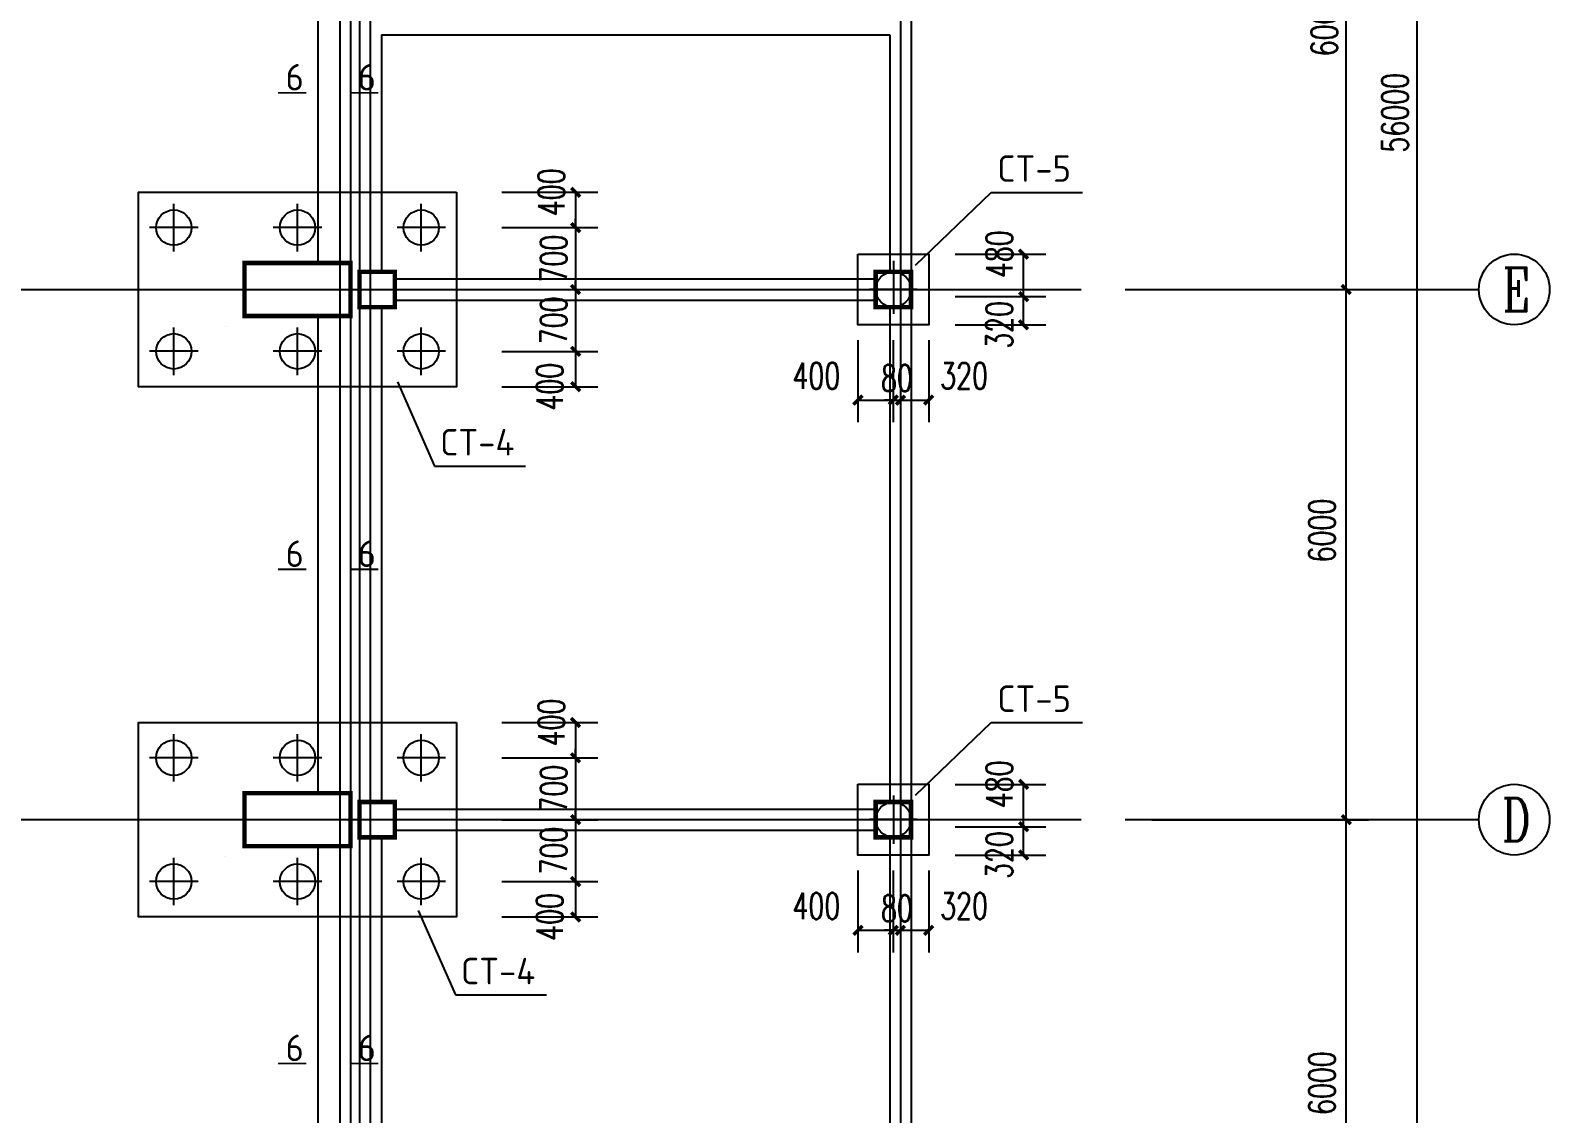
# Model space of a CAD drawing. Extents: x -73672 to 366960, y -527333 to 140666.
# Drawn here: x 296272 to 313458, y 18902 to 31161 of the extents above; entities that cross this region are included whole.
import ezdxf
from ezdxf.enums import TextEntityAlignment as Align

# ---------------------------------------------------------------- set-up
doc = ezdxf.new("R2010")
doc.units = 0
doc.header["$LTSCALE"] = 1000
doc.header["$MEASUREMENT"] = 0
for name, color, linetype in [('AXIS', 3, 'Continuous'), ('AXIS_TEXT', 7, 'Continuous'), ('COLUMN', 9, 'Continuous'), ('E_WINDOW', 4, 'Continuous'), ('NUM', 3, 'Continuous'), ('TEXT', 3, 'Continuous'), ('WALL', 9, 'Continuous'), ('建-尺寸', 3, 'Continuous')]:
    doc.layers.add(name, color=color, linetype=linetype)
doc.styles.add('_TCH_AXIS', font='COMPLEX', dxfattribs={"bigfont": 'GBCBIG'})
doc.styles.add('_TCH_DIM_T3', font='SIMPLEX', dxfattribs={"width": 0.705882, "bigfont": 'GBCBIG'})
doc.styles.add('A-DIM_T3', font='SIMPLEX', dxfattribs={"width": 0.705882, "bigfont": 'GBCBIG'})
doc.styles.add('COMPLEX', font='COMPLEX', dxfattribs={"bigfont": 'Tssdchn.shx'})
doc.styles.add('TSSD_Norm', font='Tssdeng.shx', dxfattribs={"bigfont": 'hztxt.shx'})
doc.dimstyles.new('_TCH_ARCH-100', dxfattribs={"dimtxt": 297.5, "dimasz": 100, "dimexe": 250, "dimexo": 300, "dimgap": 100, "dimtad": 1, "dimdec": 0, "dimzin": 0, "dimdsep": 46, "dimtxsty": '_TCH_DIM_T3', "dimblk": 'ARCHTICK', "dimcen": 0.09, "dimclrt": 7, "dimazin": 2, "dimtfac": 1, "dimtdec": 0, "dimtix": 1, "dimtmove": 2, "dimatfit": 3, "dimfxl": 0, "dimtolj": 1, "dimtzin": 0, "dimarcsym": 0})
doc.dimstyles.new('A-DIM-100', dxfattribs={"dimtxt": 297.5, "dimasz": 100, "dimexe": 250, "dimexo": 300, "dimgap": 100, "dimtad": 1, "dimdec": 0, "dimzin": 0, "dimdsep": 46, "dimtxsty": 'A-DIM_T3', "dimblk": 'ARCHTICK', "dimcen": 0.09, "dimclrt": 7, "dimazin": 2, "dimtfac": 1, "dimtdec": 0, "dimtix": 1, "dimtmove": 2, "dimatfit": 3, "dimfxl": 0, "dimtolj": 1, "dimtzin": 0, "dimarcsym": 0})

# ---------------------------------------------------------------- blocks, each defined once
blk = doc.blocks.new('_reinbk')
blk.add_line((0, 0), (0, 0))
blk = doc.blocks.new('_AXISO')
blk.add_circle((0, 0), 0.5)
at = {"layer": 'AXIS_TEXT', "style": 'COMPLEX'}
blk.add_attdef('A', text='', height=0.56, dxfattribs=at).set_placement((-0.25, -0.28), (0.25, -0.28), align=Align.FIT)
blk = doc.blocks.new('_ArchTick')
at = {"color": 0, "linetype": 'ByBlock', "const_width": 0.4}
blk.add_lwpolyline([(-0.5, -0.5), (0.5, 0.5)], dxfattribs=at)
blk = doc.blocks.new('*D7910')
at = {"layer": 'AXIS', "color": 0, "lineweight": -2}
for p, q in [((308958, 58228), (312208, 58228)), ((311958, 2228), (311958, 58228)), ((308958, 2228), (312208, 2228))]:
    blk.add_line(p, q, dxfattribs=at)
at = {"layer": 'Defpoints', "color": 0}
for p in [(308658, 58228), (311958, 58228), (308658, 2228)]:
    blk.add_point(p, dxfattribs=at)
at = {"layer": 'AXIS', "color": 0, "linetype": 'ByBlock', "lineweight": -2, "xscale": 100, "yscale": 100, "zscale": 100}
for p, rotation in [((311958, 58228), 90), ((311958, 2228), 270)]:
    blk.add_blockref('_ArchTick', p, dxfattribs=dict(at, rotation=rotation))
at = {"layer": 'AXIS', "color": 7, "insert": (311709, 30228), "char_height": 297.5, "attachment_point": 5, "rotation": 90, "style": '_TCH_DIM_T3'}
blk.add_mtext('\\A1;56000', dxfattribs=at)
blk = doc.blocks.new('*D7913')
at = {"layer": 'AXIS', "color": 0, "lineweight": -2}
for p, q in [((308958, 22228), (311408, 22228)), ((311158, 16228), (311158, 22228)), ((308958, 16228), (311408, 16228))]:
    blk.add_line(p, q, dxfattribs=at)
at = {"layer": 'Defpoints', "color": 0}
for p in [(308658, 22228), (311158, 22228), (308658, 16228)]:
    blk.add_point(p, dxfattribs=at)
at = {"layer": 'AXIS', "color": 0, "linetype": 'ByBlock', "lineweight": -2, "xscale": 100, "yscale": 100, "zscale": 100}
for p, rotation in [((311158, 22228), 90), ((311158, 16228), 270)]:
    blk.add_blockref('_ArchTick', p, dxfattribs=dict(at, rotation=rotation))
at = {"layer": 'AXIS', "color": 7, "insert": (310883, 19247), "char_height": 297.5, "attachment_point": 5, "rotation": 90, "style": '_TCH_DIM_T3'}
blk.add_mtext('\\A1;6000', dxfattribs=at)
blk = doc.blocks.new('*D7914')
at = {"layer": 'AXIS', "color": 0, "lineweight": -2}
for p, q in [((308958, 28228), (311408, 28228)), ((311158, 22228), (311158, 28228)), ((308958, 22228), (311408, 22228))]:
    blk.add_line(p, q, dxfattribs=at)
at = {"layer": 'Defpoints', "color": 0}
for p in [(308658, 28228), (311158, 28228), (308658, 22228)]:
    blk.add_point(p, dxfattribs=at)
at = {"layer": 'AXIS', "color": 0, "linetype": 'ByBlock', "lineweight": -2, "xscale": 100, "yscale": 100, "zscale": 100}
for p, rotation in [((311158, 28228), 90), ((311158, 22228), 270)]:
    blk.add_blockref('_ArchTick', p, dxfattribs=dict(at, rotation=rotation))
at = {"layer": 'AXIS', "color": 7, "insert": (310883, 25500), "char_height": 297.5, "attachment_point": 5, "rotation": 90, "style": '_TCH_DIM_T3'}
blk.add_mtext('\\A1;6000', dxfattribs=at)
blk = doc.blocks.new('*D7915')
at = {"layer": 'AXIS', "color": 0, "lineweight": -2}
for p, q in [((308958, 34228), (311408, 34228)), ((311158, 28228), (311158, 34228)), ((308958, 28228), (311408, 28228))]:
    blk.add_line(p, q, dxfattribs=at)
at = {"layer": 'Defpoints', "color": 0}
for p in [(308658, 34228), (311158, 34228), (308658, 28228)]:
    blk.add_point(p, dxfattribs=at)
at = {"layer": 'AXIS', "color": 0, "linetype": 'ByBlock', "lineweight": -2, "xscale": 100, "yscale": 100, "zscale": 100}
for p, rotation in [((311158, 34228), 90), ((311158, 28228), 270)]:
    blk.add_blockref('_ArchTick', p, dxfattribs=dict(at, rotation=rotation))
at = {"layer": 'AXIS', "color": 7, "insert": (310909, 31228), "char_height": 297.5, "attachment_point": 5, "rotation": 90, "style": '_TCH_DIM_T3'}
blk.add_mtext('\\A1;6000', dxfattribs=at)
blk = doc.blocks.new('*D8162')
at = {"layer": 'Defpoints', "color": 0}
for p in [(301306, 29328), (301306, 28928), (302440, 28928)]:
    blk.add_point(p, dxfattribs=at)
at = {"layer": '建-尺寸', "color": 0, "lineweight": -2}
for p, q in [((301606, 29328), (302690, 29328)), ((302440, 29328), (302440, 28928)), ((301606, 28928), (302690, 28928))]:
    blk.add_line(p, q, dxfattribs=at)
at = {"layer": '建-尺寸', "color": 0, "linetype": 'ByBlock', "lineweight": -2, "xscale": 100, "yscale": 100, "zscale": 100}
for p, rotation in [((302440, 29328), 90), ((302440, 28928), 270)]:
    blk.add_blockref('_ArchTick', p, dxfattribs=dict(at, rotation=rotation))
at = {"layer": '建-尺寸', "color": 7, "insert": (302165, 29328), "char_height": 297.5, "attachment_point": 5, "rotation": 90, "style": 'A-DIM_T3'}
blk.add_mtext('\\A1;400', dxfattribs=at)
blk = doc.blocks.new('*D8163')
at = {"layer": 'Defpoints', "color": 0}
for p in [(301306, 28928), (301306, 28228), (302440, 28228)]:
    blk.add_point(p, dxfattribs=at)
at = {"layer": '建-尺寸', "color": 0, "lineweight": -2}
for p, q in [((301606, 28928), (302690, 28928)), ((302440, 28928), (302440, 29028)), ((302440, 28928), (302440, 28228)), ((301606, 28228), (302690, 28228)), ((302440, 28228), (302440, 28128))]:
    blk.add_line(p, q, dxfattribs=at)
at = {"layer": '建-尺寸', "color": 0, "linetype": 'ByBlock', "lineweight": -2, "xscale": 100, "yscale": 100, "zscale": 100}
for p, rotation in [((302440, 28928), 270), ((302440, 28228), 90)]:
    blk.add_blockref('_ArchTick', p, dxfattribs=dict(at, rotation=rotation))
at = {"layer": '建-尺寸', "color": 7, "insert": (302191, 28578), "char_height": 297.5, "attachment_point": 5, "rotation": 90, "style": 'A-DIM_T3'}
blk.add_mtext('\\A1;700', dxfattribs=at)
blk = doc.blocks.new('*D8164')
at = {"layer": 'Defpoints', "color": 0}
for p in [(301306, 28228), (301306, 27528), (302440, 27528)]:
    blk.add_point(p, dxfattribs=at)
at = {"layer": '建-尺寸', "color": 0, "lineweight": -2}
for p, q in [((301606, 28228), (302690, 28228)), ((302440, 28228), (302440, 28328)), ((302440, 28228), (302440, 27528)), ((301606, 27528), (302690, 27528)), ((302440, 27528), (302440, 27428))]:
    blk.add_line(p, q, dxfattribs=at)
at = {"layer": '建-尺寸', "color": 0, "linetype": 'ByBlock', "lineweight": -2, "xscale": 100, "yscale": 100, "zscale": 100}
for p, rotation in [((302440, 28228), 270), ((302440, 27528), 90)]:
    blk.add_blockref('_ArchTick', p, dxfattribs=dict(at, rotation=rotation))
at = {"layer": '建-尺寸', "color": 7, "insert": (302191, 27878), "char_height": 297.5, "attachment_point": 5, "rotation": 90, "style": 'A-DIM_T3'}
blk.add_mtext('\\A1;700', dxfattribs=at)
blk = doc.blocks.new('*D8165')
at = {"layer": 'Defpoints', "color": 0}
for p in [(301306, 27528), (301306, 27128), (302440, 27128)]:
    blk.add_point(p, dxfattribs=at)
at = {"layer": '建-尺寸', "color": 0, "lineweight": -2}
for p, q in [((301606, 27528), (302690, 27528)), ((302440, 27528), (302440, 27128)), ((301606, 27128), (302690, 27128))]:
    blk.add_line(p, q, dxfattribs=at)
at = {"layer": '建-尺寸', "color": 0, "linetype": 'ByBlock', "lineweight": -2, "xscale": 100, "yscale": 100, "zscale": 100}
for p, rotation in [((302440, 27528), 90), ((302440, 27128), 270)]:
    blk.add_blockref('_ArchTick', p, dxfattribs=dict(at, rotation=rotation))
at = {"layer": '建-尺寸', "color": 7, "insert": (302148, 27128), "char_height": 297.5, "attachment_point": 5, "rotation": 90, "style": 'A-DIM_T3'}
blk.add_mtext('\\A1;400', dxfattribs=at)
blk = doc.blocks.new('*D8166')
at = {"layer": 'Defpoints', "color": 0}
for p in [(301306, 23328), (301306, 22928), (302440, 22928)]:
    blk.add_point(p, dxfattribs=at)
at = {"layer": '建-尺寸', "color": 0, "lineweight": -2}
for p, q in [((301606, 23328), (302690, 23328)), ((302440, 23328), (302440, 22928)), ((301606, 22928), (302690, 22928))]:
    blk.add_line(p, q, dxfattribs=at)
at = {"layer": '建-尺寸', "color": 0, "linetype": 'ByBlock', "lineweight": -2, "xscale": 100, "yscale": 100, "zscale": 100}
for p, rotation in [((302440, 23328), 90), ((302440, 22928), 270)]:
    blk.add_blockref('_ArchTick', p, dxfattribs=dict(at, rotation=rotation))
at = {"layer": '建-尺寸', "color": 7, "insert": (302165, 23328), "char_height": 297.5, "attachment_point": 5, "rotation": 90, "style": 'A-DIM_T3'}
blk.add_mtext('\\A1;400', dxfattribs=at)
blk = doc.blocks.new('*D8167')
at = {"layer": 'Defpoints', "color": 0}
for p in [(301306, 22928), (301306, 22228), (302440, 22228)]:
    blk.add_point(p, dxfattribs=at)
at = {"layer": '建-尺寸', "color": 0, "lineweight": -2}
for p, q in [((301606, 22928), (302690, 22928)), ((302440, 22928), (302440, 23028)), ((302440, 22928), (302440, 22228)), ((301606, 22228), (302690, 22228)), ((302440, 22228), (302440, 22128))]:
    blk.add_line(p, q, dxfattribs=at)
at = {"layer": '建-尺寸', "color": 0, "linetype": 'ByBlock', "lineweight": -2, "xscale": 100, "yscale": 100, "zscale": 100}
for p, rotation in [((302440, 22928), 270), ((302440, 22228), 90)]:
    blk.add_blockref('_ArchTick', p, dxfattribs=dict(at, rotation=rotation))
at = {"layer": '建-尺寸', "color": 7, "insert": (302191, 22578), "char_height": 297.5, "attachment_point": 5, "rotation": 90, "style": 'A-DIM_T3'}
blk.add_mtext('\\A1;700', dxfattribs=at)
blk = doc.blocks.new('*D8168')
at = {"layer": 'Defpoints', "color": 0}
for p in [(301306, 22228), (301306, 21528), (302440, 21528)]:
    blk.add_point(p, dxfattribs=at)
at = {"layer": '建-尺寸', "color": 0, "lineweight": -2}
for p, q in [((301606, 22228), (302690, 22228)), ((302440, 22228), (302440, 22328)), ((302440, 22228), (302440, 21528)), ((301606, 21528), (302690, 21528)), ((302440, 21528), (302440, 21428))]:
    blk.add_line(p, q, dxfattribs=at)
at = {"layer": '建-尺寸', "color": 0, "linetype": 'ByBlock', "lineweight": -2, "xscale": 100, "yscale": 100, "zscale": 100}
for p, rotation in [((302440, 22228), 270), ((302440, 21528), 90)]:
    blk.add_blockref('_ArchTick', p, dxfattribs=dict(at, rotation=rotation))
at = {"layer": '建-尺寸', "color": 7, "insert": (302191, 21878), "char_height": 297.5, "attachment_point": 5, "rotation": 90, "style": 'A-DIM_T3'}
blk.add_mtext('\\A1;700', dxfattribs=at)
blk = doc.blocks.new('*D8169')
at = {"layer": 'Defpoints', "color": 0}
for p in [(301306, 21528), (301306, 21128), (302440, 21128)]:
    blk.add_point(p, dxfattribs=at)
at = {"layer": '建-尺寸', "color": 0, "lineweight": -2}
for p, q in [((301606, 21528), (302690, 21528)), ((302440, 21528), (302440, 21128)), ((301606, 21128), (302690, 21128))]:
    blk.add_line(p, q, dxfattribs=at)
at = {"layer": '建-尺寸', "color": 0, "linetype": 'ByBlock', "lineweight": -2, "xscale": 100, "yscale": 100, "zscale": 100}
for p, rotation in [((302440, 21528), 90), ((302440, 21128), 270)]:
    blk.add_blockref('_ArchTick', p, dxfattribs=dict(at, rotation=rotation))
at = {"layer": '建-尺寸', "color": 7, "insert": (302148, 21128), "char_height": 297.5, "attachment_point": 5, "rotation": 90, "style": 'A-DIM_T3'}
blk.add_mtext('\\A1;400', dxfattribs=at)
blk = doc.blocks.new('*D9005')
at = {"layer": 'Defpoints', "color": 0}
for p in [(305634, 21954), (306034, 21954), (306034, 20976)]:
    blk.add_point(p, dxfattribs=at)
at = {"layer": '建-尺寸', "color": 0, "lineweight": -2}
for p, q in [((305634, 21654), (305634, 20726)), ((306034, 21654), (306034, 20726)), ((305634, 20976), (306034, 20976))]:
    blk.add_line(p, q, dxfattribs=at)
at = {"layer": '建-尺寸', "color": 0, "linetype": 'ByBlock', "lineweight": -2, "xscale": 100, "yscale": 100, "zscale": 100, "rotation": 180}
blk.add_blockref('_ArchTick', (305634, 20976), dxfattribs=at)
at = {"layer": '建-尺寸', "color": 0, "linetype": 'ByBlock', "lineweight": -2, "xscale": 100, "yscale": 100, "zscale": 100}
blk.add_blockref('_ArchTick', (306034, 20976), dxfattribs=at)
at = {"layer": '建-尺寸', "color": 7, "insert": (305164, 21251), "char_height": 297.5, "attachment_point": 5, "style": 'A-DIM_T3'}
blk.add_mtext('\\A1;400', dxfattribs=at)
blk = doc.blocks.new('*D9006')
at = {"layer": 'Defpoints', "color": 0}
for p in [(306034, 21954), (306114, 21954), (306114, 20976)]:
    blk.add_point(p, dxfattribs=at)
at = {"layer": '建-尺寸', "color": 0, "lineweight": -2}
for p, q in [((306034, 21654), (306034, 20726)), ((306114, 21654), (306114, 20726)), ((306034, 20976), (305934, 20976)), ((306034, 20976), (306114, 20976)), ((306114, 20976), (306214, 20976))]:
    blk.add_line(p, q, dxfattribs=at)
at = {"layer": '建-尺寸', "color": 0, "linetype": 'ByBlock', "lineweight": -2, "xscale": 100, "yscale": 100, "zscale": 100}
blk.add_blockref('_ArchTick', (306034, 20976), dxfattribs=at)
at = {"layer": '建-尺寸', "color": 0, "linetype": 'ByBlock', "lineweight": -2, "xscale": 100, "yscale": 100, "zscale": 100, "rotation": 180}
blk.add_blockref('_ArchTick', (306114, 20976), dxfattribs=at)
at = {"layer": '建-尺寸', "color": 7, "insert": (306074, 21225), "char_height": 297.5, "attachment_point": 5, "style": 'A-DIM_T3'}
blk.add_mtext('\\A1;80', dxfattribs=at)
blk = doc.blocks.new('*D9007')
at = {"layer": 'Defpoints', "color": 0}
for p in [(306114, 21954), (306434, 21954), (306434, 20976)]:
    blk.add_point(p, dxfattribs=at)
at = {"layer": '建-尺寸', "color": 0, "lineweight": -2}
for p, q in [((306114, 21654), (306114, 20726)), ((306434, 21654), (306434, 20726)), ((306114, 20976), (306434, 20976))]:
    blk.add_line(p, q, dxfattribs=at)
at = {"layer": '建-尺寸', "color": 0, "linetype": 'ByBlock', "lineweight": -2, "xscale": 100, "yscale": 100, "zscale": 100, "rotation": 180}
blk.add_blockref('_ArchTick', (306114, 20976), dxfattribs=at)
at = {"layer": '建-尺寸', "color": 0, "linetype": 'ByBlock', "lineweight": -2, "xscale": 100, "yscale": 100, "zscale": 100}
blk.add_blockref('_ArchTick', (306434, 20976), dxfattribs=at)
at = {"layer": '建-尺寸', "color": 7, "insert": (306834, 21251), "char_height": 297.5, "attachment_point": 5, "style": 'A-DIM_T3'}
blk.add_mtext('\\A1;320', dxfattribs=at)
blk = doc.blocks.new('*D9008')
at = {"layer": 'Defpoints', "color": 0}
for p in [(306434, 22148), (307508, 22148), (306434, 21828)]:
    blk.add_point(p, dxfattribs=at)
at = {"layer": '建-尺寸', "color": 0, "lineweight": -2}
for p, q in [((306734, 22148), (307758, 22148)), ((307508, 21828), (307508, 22148)), ((306734, 21828), (307758, 21828))]:
    blk.add_line(p, q, dxfattribs=at)
at = {"layer": '建-尺寸', "color": 0, "linetype": 'ByBlock', "lineweight": -2, "xscale": 100, "yscale": 100, "zscale": 100}
for p, rotation in [((307508, 22148), 90), ((307508, 21828), 270)]:
    blk.add_blockref('_ArchTick', p, dxfattribs=dict(at, rotation=rotation))
at = {"layer": '建-尺寸', "color": 7, "insert": (307233, 21828), "char_height": 297.5, "attachment_point": 5, "rotation": 90, "style": 'A-DIM_T3'}
blk.add_mtext('\\A1;320', dxfattribs=at)
blk = doc.blocks.new('*D9009')
at = {"layer": 'Defpoints', "color": 0}
for p in [(306434, 22628), (307508, 22628), (306434, 22148)]:
    blk.add_point(p, dxfattribs=at)
at = {"layer": '建-尺寸', "color": 0, "lineweight": -2}
for p, q in [((306734, 22628), (307758, 22628)), ((307508, 22148), (307508, 22628)), ((306734, 22148), (307758, 22148))]:
    blk.add_line(p, q, dxfattribs=at)
at = {"layer": '建-尺寸', "color": 0, "linetype": 'ByBlock', "lineweight": -2, "xscale": 100, "yscale": 100, "zscale": 100}
for p, rotation in [((307508, 22628), 90), ((307508, 22148), 270)]:
    blk.add_blockref('_ArchTick', p, dxfattribs=dict(at, rotation=rotation))
at = {"layer": '建-尺寸', "color": 7, "insert": (307233, 22628), "char_height": 297.5, "attachment_point": 5, "rotation": 90, "style": 'A-DIM_T3'}
blk.add_mtext('\\A1;480', dxfattribs=at)
blk = doc.blocks.new('*D9010')
at = {"layer": 'Defpoints', "color": 0}
for p in [(305634, 27954), (306034, 27954), (306034, 26976)]:
    blk.add_point(p, dxfattribs=at)
at = {"layer": '建-尺寸', "color": 0, "lineweight": -2}
for p, q in [((305634, 27654), (305634, 26726)), ((306034, 27654), (306034, 26726)), ((305634, 26976), (306034, 26976))]:
    blk.add_line(p, q, dxfattribs=at)
at = {"layer": '建-尺寸', "color": 0, "linetype": 'ByBlock', "lineweight": -2, "xscale": 100, "yscale": 100, "zscale": 100, "rotation": 180}
blk.add_blockref('_ArchTick', (305634, 26976), dxfattribs=at)
at = {"layer": '建-尺寸', "color": 0, "linetype": 'ByBlock', "lineweight": -2, "xscale": 100, "yscale": 100, "zscale": 100}
blk.add_blockref('_ArchTick', (306034, 26976), dxfattribs=at)
at = {"layer": '建-尺寸', "color": 7, "insert": (305164, 27251), "char_height": 297.5, "attachment_point": 5, "style": 'A-DIM_T3'}
blk.add_mtext('\\A1;400', dxfattribs=at)
blk = doc.blocks.new('*D9011')
at = {"layer": 'Defpoints', "color": 0}
for p in [(306034, 27954), (306114, 27954), (306114, 26976)]:
    blk.add_point(p, dxfattribs=at)
at = {"layer": '建-尺寸', "color": 0, "lineweight": -2}
for p, q in [((306034, 27654), (306034, 26726)), ((306114, 27654), (306114, 26726)), ((306034, 26976), (305934, 26976)), ((306034, 26976), (306114, 26976)), ((306114, 26976), (306214, 26976))]:
    blk.add_line(p, q, dxfattribs=at)
at = {"layer": '建-尺寸', "color": 0, "linetype": 'ByBlock', "lineweight": -2, "xscale": 100, "yscale": 100, "zscale": 100}
blk.add_blockref('_ArchTick', (306034, 26976), dxfattribs=at)
at = {"layer": '建-尺寸', "color": 0, "linetype": 'ByBlock', "lineweight": -2, "xscale": 100, "yscale": 100, "zscale": 100, "rotation": 180}
blk.add_blockref('_ArchTick', (306114, 26976), dxfattribs=at)
at = {"layer": '建-尺寸', "color": 7, "insert": (306074, 27225), "char_height": 297.5, "attachment_point": 5, "style": 'A-DIM_T3'}
blk.add_mtext('\\A1;80', dxfattribs=at)
blk = doc.blocks.new('*D9012')
at = {"layer": 'Defpoints', "color": 0}
for p in [(306114, 27954), (306434, 27954), (306434, 26976)]:
    blk.add_point(p, dxfattribs=at)
at = {"layer": '建-尺寸', "color": 0, "lineweight": -2}
for p, q in [((306114, 27654), (306114, 26726)), ((306434, 27654), (306434, 26726)), ((306114, 26976), (306434, 26976))]:
    blk.add_line(p, q, dxfattribs=at)
at = {"layer": '建-尺寸', "color": 0, "linetype": 'ByBlock', "lineweight": -2, "xscale": 100, "yscale": 100, "zscale": 100, "rotation": 180}
blk.add_blockref('_ArchTick', (306114, 26976), dxfattribs=at)
at = {"layer": '建-尺寸', "color": 0, "linetype": 'ByBlock', "lineweight": -2, "xscale": 100, "yscale": 100, "zscale": 100}
blk.add_blockref('_ArchTick', (306434, 26976), dxfattribs=at)
at = {"layer": '建-尺寸', "color": 7, "insert": (306834, 27251), "char_height": 297.5, "attachment_point": 5, "style": 'A-DIM_T3'}
blk.add_mtext('\\A1;320', dxfattribs=at)
blk = doc.blocks.new('*D9013')
at = {"layer": 'Defpoints', "color": 0}
for p in [(306434, 28148), (307508, 28148), (306434, 27828)]:
    blk.add_point(p, dxfattribs=at)
at = {"layer": '建-尺寸', "color": 0, "lineweight": -2}
for p, q in [((306734, 28148), (307758, 28148)), ((307508, 27828), (307508, 28148)), ((306734, 27828), (307758, 27828))]:
    blk.add_line(p, q, dxfattribs=at)
at = {"layer": '建-尺寸', "color": 0, "linetype": 'ByBlock', "lineweight": -2, "xscale": 100, "yscale": 100, "zscale": 100}
for p, rotation in [((307508, 28148), 90), ((307508, 27828), 270)]:
    blk.add_blockref('_ArchTick', p, dxfattribs=dict(at, rotation=rotation))
at = {"layer": '建-尺寸', "color": 7, "insert": (307233, 27828), "char_height": 297.5, "attachment_point": 5, "rotation": 90, "style": 'A-DIM_T3'}
blk.add_mtext('\\A1;320', dxfattribs=at)
blk = doc.blocks.new('*D9014')
at = {"layer": 'Defpoints', "color": 0}
for p in [(306434, 28628), (307508, 28628), (306434, 28148)]:
    blk.add_point(p, dxfattribs=at)
at = {"layer": '建-尺寸', "color": 0, "lineweight": -2}
for p, q in [((306734, 28628), (307758, 28628)), ((307508, 28148), (307508, 28628)), ((306734, 28148), (307758, 28148))]:
    blk.add_line(p, q, dxfattribs=at)
at = {"layer": '建-尺寸', "color": 0, "linetype": 'ByBlock', "lineweight": -2, "xscale": 100, "yscale": 100, "zscale": 100}
for p, rotation in [((307508, 28628), 90), ((307508, 28148), 270)]:
    blk.add_blockref('_ArchTick', p, dxfattribs=dict(at, rotation=rotation))
at = {"layer": '建-尺寸', "color": 7, "insert": (307233, 28628), "char_height": 297.5, "attachment_point": 5, "rotation": 90, "style": 'A-DIM_T3'}
blk.add_mtext('\\A1;480', dxfattribs=at)

msp = doc.modelspace()

# ---------------------------------------------------------------- linework, layer by layer
at = {"color": 1}
for p, q in [((299774.25, 59880.53), (299774.25, -593.32)), ((300114.25, 59880.53), (300114.25, -593.32)), ((306114.25, 59880.53), (306114.25, -593.32)), ((189203.6, 28228.34), (308158.19, 28228.34)), ((189203.6, 22228.34), (308158.19, 22228.34))]:
    msp.add_line(p, q, dxfattribs=at)
for p, q in [((299994.25, 57748.34), (299994.25, 10108.34)), ((300244.25, 31108.34), (300244.25, 28428.34)), ((300244.25, 28028.34), (300244.25, 22428.34)), ((300244.25, 22028.34), (300244.25, 16428.34))]:
    msp.add_line(p, q)
at = {"color": 0}
for p, q in [((306286.21, 28505.05), (307142.26, 29326.16)), ((307142.26, 29326.16), (308173.63, 29326.16)), ((300423.85, 27184.81), (300843.11, 26228.91)), ((300843.11, 26228.91), (301874.48, 26228.91)), ((306286.21, 22505.05), (307142.26, 23326.16)), ((307142.26, 23326.16), (308173.63, 23326.16)), ((300660.08, 21200.07), (301079.34, 20244.17)), ((301079.34, 20244.17), (302110.71, 20244.17))]:
    msp.add_line(p, q, dxfattribs=at)
at = {"const_width": 20}
for points in [[(299073.22, 30453.71), (299392.58, 30453.71)], [(299888.8, 30453.71), (300208.17, 30453.71)], [(299073.22, 25061.45), (299392.58, 25061.45)], [(299888.8, 25061.45), (300208.17, 25061.45)], [(299073.22, 19468.78), (299392.58, 19468.78)], [(299888.8, 19468.78), (300208.17, 19468.78)]]:
    msp.add_lwpolyline(points, dxfattribs=at)
for points in [[(301094.25, 29328.34), (301094.25, 27128.34), (297494.25, 27128.34), (297494.25, 29328.34)], [(305634.25, 28628.34), (306434.25, 28628.34), (306434.25, 27828.34), (305634.25, 27828.34)], [(301094.25, 23328.34), (301094.25, 21128.34), (297494.25, 21128.34), (297494.25, 23328.34)], [(305634.25, 22628.34), (306434.25, 22628.34), (306434.25, 21828.34), (305634.25, 21828.34)]]:
    msp.add_lwpolyline(points, close=True)
at = {"color": 0, "const_width": 50}
for points in [[(298694.25, 27928.34), (298694.25, 28528.34), (299894.25, 28528.34), (299894.25, 27928.34), (298694.25, 27928.34)], [(300394.25, 28028.34), (300394.25, 28428.34), (299994.25, 28428.34), (299994.25, 28028.34), (300394.25, 28028.34)], [(306234.25, 28028.34), (306234.25, 28428.34), (305834.25, 28428.34), (305834.25, 28028.34), (306234.25, 28028.34)], [(305834.25, 28028.34), (306234.25, 28028.34), (306234.25, 28428.34), (305834.25, 28428.34), (305834.25, 28028.34)], [(298694.25, 21928.34), (298694.25, 22528.34), (299894.25, 22528.34), (299894.25, 21928.34), (298694.25, 21928.34)], [(300394.25, 22028.34), (300394.25, 22428.34), (299994.25, 22428.34), (299994.25, 22028.34), (300394.25, 22028.34)], [(306234.25, 22028.34), (306234.25, 22428.34), (305834.25, 22428.34), (305834.25, 22028.34), (306234.25, 22028.34)], [(305834.25, 22028.34), (306234.25, 22028.34), (306234.25, 22428.34), (305834.25, 22428.34), (305834.25, 22028.34)]]:
    msp.add_lwpolyline(points, dxfattribs=at)
at = {"color": 0}
for points in [[(299994.25, 28428.34), (300394.25, 28428.34), (300394.25, 28028.34), (299994.25, 28028.34)], [(305834.25, 28428.34), (306234.25, 28428.34), (306234.25, 28028.34), (305834.25, 28028.34)], [(306234.25, 28428.34), (306234.25, 28028.34), (305834.25, 28028.34), (305834.25, 28428.34)], [(299994.25, 22428.34), (300394.25, 22428.34), (300394.25, 22028.34), (299994.25, 22028.34)], [(305834.25, 22428.34), (306234.25, 22428.34), (306234.25, 22028.34), (305834.25, 22028.34)], [(306234.25, 22428.34), (306234.25, 22028.34), (305834.25, 22028.34), (305834.25, 22428.34)]]:
    msp.add_lwpolyline(points, close=True, dxfattribs=at)
at = {"layer": 'AXIS'}
for p, q in [((297894.25, 28659.52), (297894.25, 29197.16)), ((299294.25, 28659.52), (299294.25, 29197.16)), ((300694.25, 28659.52), (300694.25, 29197.16)), ((298168.57, 28928.34), (297619.93, 28928.34)), ((299568.57, 28928.34), (299019.93, 28928.34)), ((300968.57, 28928.34), (300419.93, 28928.34)), ((306034.25, 28552.66), (306034.25, 27954.02)), ((306303.07, 28228.34), (305765.43, 28228.34)), ((308658.19, 28228.34), (312658.19, 28228.34)), ((297894.25, 27259.52), (297894.25, 27797.16)), ((299294.25, 27259.52), (299294.25, 27797.16)), ((300694.25, 27259.52), (300694.25, 27797.16)), ((298168.57, 27528.34), (297619.93, 27528.34)), ((299568.57, 27528.34), (299019.93, 27528.34)), ((300968.57, 27528.34), (300419.93, 27528.34)), ((297894.25, 22659.52), (297894.25, 23197.16)), ((299294.25, 22659.52), (299294.25, 23197.16)), ((300694.25, 22659.52), (300694.25, 23197.16)), ((298168.57, 22928.34), (297619.93, 22928.34)), ((299568.57, 22928.34), (299019.93, 22928.34)), ((300968.57, 22928.34), (300419.93, 22928.34)), ((306034.25, 22502.66), (306034.25, 21954.02)), ((306303.07, 22228.34), (305765.43, 22228.34)), ((308658.19, 22228.34), (312658.19, 22228.34)), ((297894.25, 21259.52), (297894.25, 21797.16)), ((299294.25, 21259.52), (299294.25, 21797.16)), ((300694.25, 21259.52), (300694.25, 21797.16)), ((298168.57, 21528.34), (297619.93, 21528.34)), ((299568.57, 21528.34), (299019.93, 21528.34)), ((300968.57, 21528.34), (300419.93, 21528.34))]:
    msp.add_line(p, q, dxfattribs=at)
at = {"layer": 'COLUMN'}
for points in [[(298694.25, 28528.34), (298694.25, 27928.34), (299894.25, 27928.34), (299894.25, 28528.34)], [(298694.25, 22528.34), (298694.25, 21928.34), (299894.25, 21928.34), (299894.25, 22528.34)]]:
    msp.add_lwpolyline(points, close=True, dxfattribs=at)
at = {"layer": 'E_WINDOW'}
for centre in [(297894.25, 28928.34), (299294.25, 28928.34), (300694.25, 28928.34), (306034.25, 28228.34), (297894.25, 27528.34), (299294.25, 27528.34), (300694.25, 27528.34), (297894.25, 22928.34), (299294.25, 22928.34), (300694.25, 22928.34), (306034.25, 22228.34), (297894.25, 21528.34), (299294.25, 21528.34), (300694.25, 21528.34)]:
    msp.add_circle(centre, 200, dxfattribs=at)
at = {"layer": 'WALL'}
for p, q in [((306234.25, 33928.34), (306234.25, 28428.34)), ((299524.25, 33628.34), (299524.25, 28528.34)), ((299894.25, 33628.34), (299894.25, 28528.34)), ((300244.25, 31108.34), (305994.25, 31108.34)), ((305994.25, 31108.34), (305994.25, 28428.34)), ((299994.25, 28348.34), (299994.25, 28108.34)), ((300394.25, 28348.34), (305834.25, 28348.34)), ((300394.25, 28108.34), (305834.25, 28108.34)), ((305994.25, 28028.34), (305994.25, 22428.34)), ((306234.25, 28028.34), (306234.25, 22428.34)), ((299524.25, 27928.34), (299524.25, 22528.34)), ((299894.25, 27928.34), (299894.25, 22528.34)), ((300394.25, 22348.34), (300394.25, 22108.34)), ((300394.25, 22348.34), (305834.25, 22348.34)), ((300394.25, 22108.34), (305834.25, 22108.34)), ((305994.25, 22028.34), (305994.25, 16428.34)), ((306234.25, 22028.34), (306234.25, 16428.34)), ((299524.25, 21928.34), (299524.25, 16528.34)), ((299894.25, 21928.34), (299894.25, 16528.34))]:
    msp.add_line(p, q, dxfattribs=at)

# ---------------------------------------------------------------- block references
at = {"layer": 'AXIS'}
ref = msp.add_blockref('_AXISO', (313058.19, 28228.34), dxfattribs=dict(at, xscale=800, yscale=800, zscale=800))
ref.add_attrib('A', 'E', (312925.57, 27981.74), dxfattribs={"color": 7, "height": 493.2, "style": '_TCH_AXIS', "width": 0.705882})
ref = msp.add_blockref('_AXISO', (313058.19, 22228.34), dxfattribs=dict(at, xscale=800, yscale=800, zscale=800))
ref.add_attrib('A', 'D', (312919.27, 21985.23), dxfattribs={"color": 7, "height": 486.22, "style": '_TCH_AXIS', "width": 0.705882})
at = {"layer": 'TEXT', "xscale": 39.18831839998241, "yscale": 39.18831840000348, "zscale": 39.1883184, "rotation": 120.1413855520777}
for p in [(298478.17, 27811.96), (298478.17, 21811.96)]:
    msp.add_blockref('_reinbk', p, dxfattribs=at)

# ---------------------------------------------------------------- texts
at = {"layer": 'NUM', "style": 'TSSD_Norm'}
for s, p in [('6', (299262.11, 30480.34)), ('6', (300077.7, 30480.34)), ('CT-5', (307626.79, 29446.81)), ('CT-4', (301327.64, 26349.56)), ('6', (299262.11, 25088.08)), ('6', (300077.7, 25088.08)), ('CT-5', (307626.79, 23446.81)), ('CT-4', (301563.87, 20364.82)), ('6', (299262.11, 19495.41)), ('6', (300077.7, 19495.41))]:
    msp.add_text(s, height=300, dxfattribs=at).set_placement(p, align=Align.CENTER)

# ---------------------------------------------------------------- dimensions: what is measured, and where the dimension line sits
at = {"layer": 'AXIS'}
for p1, p2, distance, picture, middle in [((308658.19, 2228.34), (308658.19, 58228.34), -3300, '*D7910', (311709.44, 30228.34)), ((308658.19, 28228.34), (308658.19, 34228.34), -2500, '*D7915', (310909.44, 31228.34))]:
    dim = msp.add_aligned_dim(p1=p1, p2=p2, distance=distance, dimstyle='_TCH_ARCH-100', dxfattribs=at)
    dim.commit()
    dim.dimension.update_dxf_attribs({"geometry": picture, "text_midpoint": middle})
for base, p1, p2, picture, middle in [((311158.19, 28228.34), (308658.19, 22228.34), (308658.19, 28228.34), '*D7914', (310883.19, 25500.34)), ((311158.19, 22228.34), (308658.19, 16228.34), (308658.19, 22228.34), '*D7913', (310883.19, 19247.34))]:
    dim = msp.add_linear_dim(base=base, p1=p1, p2=p2, angle=90, dimstyle='_TCH_ARCH-100', dxfattribs=at)
    dim.commit()
    dim.dimension.update_dxf_attribs({"geometry": picture, "text_midpoint": middle, "dimtype": 161})
at = {"layer": '建-尺寸', "color": 0}
for base, p1, p2, angle, picture, middle in [((302439.76, 28928.34), (301306.36, 29328.34), (301306.36, 28928.34), 270, '*D8162', (302164.76, 29328.34)), ((307507.95, 28628.34), (306434.25, 28148.34), (306434.25, 28628.34), 90, '*D9014', (307232.95, 28628.34)), ((307507.95, 28148.34), (306434.25, 27828.34), (306434.25, 28148.34), 90, '*D9013', (307232.95, 27828.34)), ((306034.25, 26975.84), (305634.25, 27954.02), (306034.25, 27954.02), 0, '*D9010', (305164.25, 27250.84)), ((306434.25, 26975.84), (306114.25, 27954.02), (306434.25, 27954.02), 0, '*D9012', (306834.25, 27250.84)), ((302439.76, 27128.34), (301306.36, 27528.34), (301306.36, 27128.34), 270, '*D8165', (302148.06, 27128.34)), ((302439.76, 22928.34), (301306.36, 23328.34), (301306.36, 22928.34), 270, '*D8166', (302164.76, 23328.34)), ((307507.95, 22628.34), (306434.25, 22148.34), (306434.25, 22628.34), 90, '*D9009', (307232.95, 22628.34)), ((307507.95, 22148.34), (306434.25, 21828.34), (306434.25, 22148.34), 90, '*D9008', (307232.95, 21828.34)), ((306034.25, 20975.84), (305634.25, 21954.02), (306034.25, 21954.02), 0, '*D9005', (305164.25, 21250.84)), ((306434.25, 20975.84), (306114.25, 21954.02), (306434.25, 21954.02), 0, '*D9007', (306834.25, 21250.84)), ((302439.76, 21128.34), (301306.36, 21528.34), (301306.36, 21128.34), 270, '*D8169', (302148.06, 21128.34))]:
    dim = msp.add_linear_dim(base=base, p1=p1, p2=p2, angle=angle, dimstyle='A-DIM-100', dxfattribs=at)
    dim.commit()
    dim.dimension.update_dxf_attribs({"geometry": picture, "text_midpoint": middle, "dimtype": 161})
for p1, p2, distance, picture, middle in [((301306.36, 28928.34), (301306.36, 28228.34), 1133.4, '*D8163', (302191.01, 28578.34)), ((301306.36, 28228.34), (301306.36, 27528.34), 1133.4, '*D8164', (302191.01, 27878.34)), ((306034.25, 27954.02), (306114.25, 27954.02), -978.18, '*D9011', (306074.25, 27224.59)), ((301306.36, 22928.34), (301306.36, 22228.34), 1133.4, '*D8167', (302191.01, 22578.34)), ((301306.36, 22228.34), (301306.36, 21528.34), 1133.4, '*D8168', (302191.01, 21878.34)), ((306034.25, 21954.02), (306114.25, 21954.02), -978.18, '*D9006', (306074.25, 21224.59))]:
    dim = msp.add_aligned_dim(p1=p1, p2=p2, distance=distance, dimstyle='A-DIM-100', dxfattribs=at)
    dim.commit()
    dim.dimension.update_dxf_attribs({"geometry": picture, "text_midpoint": middle})

doc.saveas('drawing.dxf')
